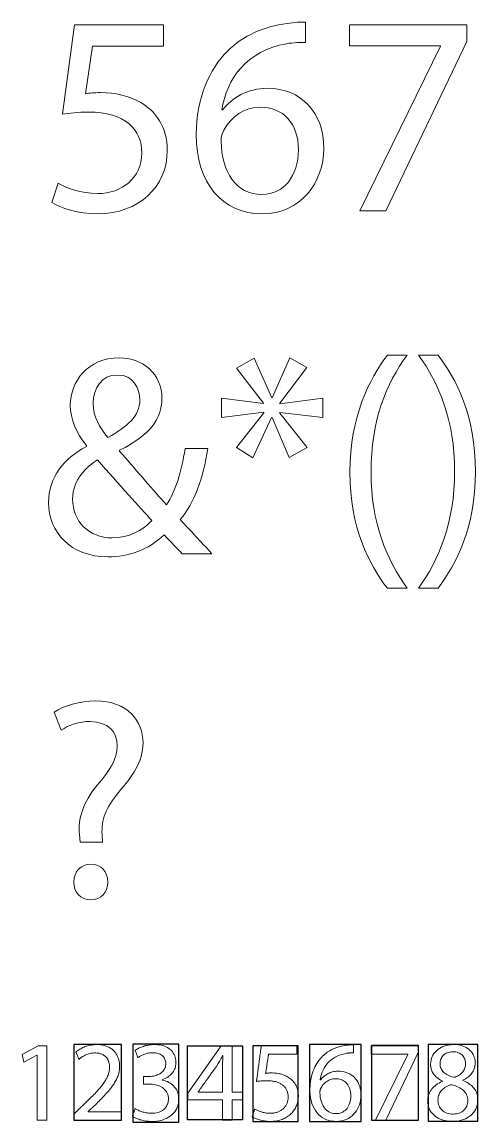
# Model space of a CAD drawing. Header units: millimetres. Extents: x 0 to 114, y 1 to 130.
# Drawn here: x 0.2 to 23.9, y 0.5 to 57.6 of the extents above; entities that cross this region are included whole.
import ezdxf

# ---------------------------------------------------------------- set-up
doc = ezdxf.new("R2010")
doc.units = ezdxf.units.MM
doc.header["$MEASUREMENT"] = 0
doc.layers.add('Layer 1', color=7, linetype='Continuous')

msp = doc.modelspace()

# ---------------------------------------------------------------- linework, layer by layer
for points in [[(5.98, 0.539), (8.373, 0.539), (8.373, 4.572), (5.98, 4.572)], [(2.928, 0.633), (5.396, 0.633), (5.396, 4.553), (2.928, 4.553)], [(11.675, 0.652), (8.811, 0.652), (8.811, 4.497), (11.675, 4.497)], [(12.204, 0.558), (14.56, 0.558), (14.56, 4.497), (12.204, 4.497)], [(15.152, 0.558), (17.828, 0.558), (17.828, 4.554), (15.152, 4.554)], [(20.793, 4.506), (18.358, 4.506), (18.358, 0.638), (20.793, 0.638)], [(21.298, 0.575), (23.88, 0.575), (23.88, 4.558), (21.298, 4.558)]]:
    msp.add_lwpolyline(points, close=True)
at = {"layer": 'Layer 1', "lineweight": 0}
for points in [[(23.306, 57.482), (23.306, 56.621), (19.107, 47.838), (17.757, 47.838), (21.941, 56.369), (21.941, 56.399), (17.222, 56.399), (17.222, 57.482), (23.306, 57.482)], [(15.013, 39.694), (13.603, 37.839), (13.603, 37.81), (15.843, 38.106), (15.843, 37.097), (13.603, 37.365), (13.603, 37.335), (15.028, 35.554), (14.093, 35.02), (13.203, 37.097), (13.173, 37.097), (12.209, 35.005), (11.363, 35.539), (12.772, 37.35), (12.772, 37.379), (10.576, 37.097), (10.576, 38.106), (12.757, 37.825), (12.757, 37.854), (11.363, 39.664), (12.268, 40.183), (13.188, 38.121), (13.217, 38.121), (14.122, 40.198), (15.013, 39.694)], [(1.023, 4.006), (1.011, 4.006), (0.34, 3.644), (0.239, 4.041), (1.082, 4.492), (1.527, 4.492), (1.527, 0.635), (1.023, 0.635), (1.023, 4.006)], [(10.636, 0.635), (10.636, 1.685), (8.844, 1.685), (8.844, 2.029), (10.565, 4.492), (11.128, 4.492), (11.128, 2.095), (11.669, 2.095), (11.669, 1.685), (11.128, 1.685), (11.128, 0.635), (10.636, 0.635)], [(20.781, 4.493), (20.781, 4.149), (19.101, 0.635), (18.561, 0.635), (20.235, 4.048), (20.235, 4.059), (18.348, 4.059), (18.348, 4.493), (20.781, 4.493)]]:
    msp.add_lwpolyline(points, dxfattribs=at)
for points in [[(2.933, 0.635), (2.933, 0.635), (2.933, 0.638), (2.933, 0.641), (2.933, 0.645), (2.933, 0.658), (2.933, 0.674), (2.933, 0.694), (2.933, 0.716), (2.933, 0.74), (2.933, 0.765), (2.933, 0.817), (2.933, 0.843), (2.933, 0.868), (2.933, 0.89), (2.933, 0.911), (2.933, 0.928), (2.933, 0.941), (2.933, 0.947), (2.933, 0.951), (2.933, 0.954), (2.933, 0.955), (2.933, 0.955), (2.935, 0.957), (2.938, 0.96), (2.943, 0.965), (2.95, 0.971), (2.958, 0.979), (2.967, 0.988), (2.977, 0.998), (2.988, 1.009), (3.001, 1.021), (3.028, 1.047), (3.058, 1.077), (3.09, 1.108), (3.157, 1.173), (3.19, 1.205), (3.222, 1.236), (3.252, 1.265), (3.266, 1.278), (3.279, 1.291), (3.291, 1.303), (3.302, 1.313), (3.312, 1.323), (3.321, 1.332), (3.328, 1.339), (3.334, 1.345), (3.339, 1.349), (3.342, 1.352), (3.343, 1.353), (3.343, 1.353), (3.343, 1.353), (3.344, 1.354), (3.346, 1.356), (3.351, 1.361), (3.371, 1.38), (3.411, 1.418), (3.489, 1.492), (3.564, 1.565), (3.637, 1.636), (3.707, 1.704), (3.775, 1.772), (3.841, 1.837), (3.904, 1.902), (3.965, 1.964), (4.024, 2.026), (4.08, 2.086), (4.134, 2.144), (4.186, 2.202), (4.236, 2.258), (4.283, 2.313), (4.328, 2.367), (4.371, 2.421), (4.411, 2.473), (4.45, 2.525), (4.486, 2.575), (4.52, 2.626), (4.552, 2.675), (4.582, 2.724), (4.609, 2.772), (4.635, 2.82), (4.658, 2.868), (4.679, 2.915), (4.699, 2.962), (4.716, 3.009), (4.731, 3.056), (4.744, 3.102), (4.755, 3.149), (4.763, 3.195), (4.77, 3.242), (4.775, 3.289), (4.778, 3.337), (4.779, 3.36), (4.779, 3.372), (4.779, 3.38), (4.777, 3.444), (4.771, 3.507), (4.761, 3.568), (4.747, 3.628), (4.739, 3.658), (4.73, 3.687), (4.719, 3.715), (4.707, 3.743), (4.694, 3.77), (4.68, 3.796), (4.665, 3.822), (4.649, 3.847), (4.631, 3.871), (4.612, 3.894), (4.592, 3.917), (4.57, 3.938), (4.547, 3.959), (4.523, 3.978), (4.497, 3.997), (4.47, 4.014), (4.442, 4.031), (4.412, 4.046), (4.38, 4.06), (4.348, 4.073), (4.313, 4.084), (4.277, 4.094), (4.239, 4.103), (4.2, 4.11), (4.159, 4.116), (4.117, 4.12), (4.073, 4.123), (4.027, 4.124), (4.015, 4.124), (4.007, 4.124), (3.993, 4.124), (3.965, 4.123), (3.909, 4.119), (3.854, 4.112), (3.8, 4.103), (3.748, 4.091), (3.697, 4.076), (3.647, 4.06), (3.599, 4.042), (3.552, 4.023), (3.507, 4.002), (3.464, 3.98), (3.422, 3.956), (3.381, 3.933), (3.343, 3.908), (3.306, 3.883), (3.271, 3.858), (3.238, 3.833), (3.207, 3.808), (3.2, 3.802), (3.196, 3.799), (3.194, 3.798), (3.194, 3.798), (3.194, 3.799), (3.193, 3.802), (3.191, 3.806), (3.188, 3.811), (3.185, 3.818), (3.182, 3.826), (3.178, 3.835), (3.168, 3.855), (3.157, 3.88), (3.145, 3.906), (3.133, 3.935), (3.119, 3.965), (3.092, 4.025), (3.079, 4.054), (3.067, 4.081), (3.056, 4.105), (3.046, 4.127), (3.042, 4.136), (3.038, 4.144), (3.035, 4.151), (3.032, 4.157), (3.03, 4.161), (3.029, 4.164), (3.028, 4.166), (3.028, 4.166), (3.028, 4.166), (3.028, 4.166), (3.03, 4.167), (3.041, 4.176), (3.086, 4.213), (3.134, 4.248), (3.183, 4.281), (3.234, 4.313), (3.287, 4.344), (3.342, 4.373), (3.398, 4.4), (3.456, 4.426), (3.516, 4.45), (3.577, 4.471), (3.64, 4.491), (3.705, 4.508), (3.771, 4.523), (3.838, 4.535), (3.907, 4.545), (3.977, 4.552), (4.048, 4.556), (4.12, 4.558), (4.187, 4.556), (4.252, 4.553), (4.315, 4.546), (4.376, 4.538), (4.434, 4.527), (4.491, 4.514), (4.545, 4.499), (4.598, 4.482), (4.648, 4.463), (4.697, 4.442), (4.743, 4.419), (4.787, 4.394), (4.83, 4.368), (4.87, 4.34), (4.909, 4.311), (4.946, 4.28), (4.98, 4.247), (5.013, 4.214), (5.044, 4.179), (5.073, 4.143), (5.101, 4.105), (5.126, 4.067), (5.15, 4.028), (5.172, 3.988), (5.192, 3.947), (5.21, 3.905), (5.227, 3.862), (5.242, 3.819), (5.255, 3.776), (5.267, 3.732), (5.276, 3.687), (5.285, 3.643), (5.291, 3.598), (5.296, 3.552), (5.299, 3.507), (5.301, 3.462), (5.301, 3.439), (5.301, 3.433), (5.301, 3.426), (5.301, 3.411), (5.299, 3.353), (5.294, 3.296), (5.288, 3.239), (5.279, 3.183), (5.268, 3.127), (5.255, 3.071), (5.239, 3.016), (5.222, 2.961), (5.202, 2.906), (5.18, 2.852), (5.157, 2.798), (5.131, 2.744), (5.103, 2.69), (5.074, 2.636), (5.042, 2.582), (5.009, 2.528), (4.973, 2.474), (4.936, 2.419), (4.897, 2.365), (4.856, 2.31), (4.814, 2.255), (4.769, 2.2), (4.723, 2.145), (4.676, 2.089), (4.626, 2.033), (4.575, 1.976), (4.523, 1.919), (4.468, 1.861), (4.413, 1.803), (4.355, 1.744), (4.297, 1.684), (4.236, 1.623), (4.175, 1.562), (4.112, 1.5), (4.047, 1.438), (3.981, 1.374), (3.973, 1.366), (3.972, 1.365), (3.972, 1.365), (3.972, 1.365), (3.972, 1.365), (3.972, 1.365), (3.971, 1.364), (3.97, 1.363), (3.967, 1.36), (3.962, 1.356), (3.957, 1.351), (3.951, 1.345), (3.943, 1.338), (3.926, 1.323), (3.906, 1.304), (3.884, 1.284), (3.86, 1.262), (3.81, 1.216), (3.761, 1.17), (3.738, 1.149), (3.717, 1.129), (3.699, 1.113), (3.691, 1.105), (3.683, 1.099), (3.677, 1.093), (3.672, 1.088), (3.668, 1.084), (3.665, 1.082), (3.664, 1.08), (3.663, 1.08), (3.663, 1.08), (3.663, 1.078), (3.663, 1.074), (3.663, 1.07), (3.663, 1.068), (3.663, 1.068), (3.663, 1.068), (3.665, 1.068), (3.669, 1.068), (3.674, 1.068), (3.681, 1.068), (3.69, 1.068), (3.701, 1.068), (3.713, 1.068), (3.727, 1.068), (3.742, 1.068), (3.759, 1.068), (3.777, 1.068), (3.796, 1.068), (3.817, 1.068), (3.839, 1.068), (3.862, 1.068), (3.911, 1.068), (3.965, 1.068), (4.022, 1.068), (4.083, 1.068), (4.146, 1.068), (4.212, 1.068), (4.279, 1.068), (4.348, 1.068), (4.489, 1.068), (4.631, 1.068), (4.771, 1.068), (4.838, 1.068), (4.904, 1.068), (4.968, 1.068), (5.029, 1.068), (5.086, 1.068), (5.14, 1.068), (5.191, 1.068), (5.214, 1.068), (5.236, 1.068), (5.257, 1.068), (5.277, 1.068), (5.296, 1.068), (5.313, 1.068), (5.328, 1.068), (5.342, 1.068), (5.355, 1.068), (5.366, 1.068), (5.376, 1.068), (5.383, 1.068), (5.389, 1.068), (5.393, 1.068), (5.396, 1.068), (5.396, 1.068), (5.396, 1.067), (5.396, 1.064), (5.396, 1.059), (5.396, 1.053), (5.396, 1.045), (5.396, 1.035), (5.396, 1.025), (5.396, 1), (5.396, 0.972), (5.396, 0.94), (5.396, 0.907), (5.396, 0.872), (5.396, 0.801), (5.396, 0.767), (5.396, 0.735), (5.396, 0.706), (5.396, 0.681), (5.396, 0.67), (5.396, 0.661), (5.396, 0.652), (5.396, 0.645), (5.396, 0.64), (5.396, 0.637), (5.396, 0.635), (5.396, 0.635), (5.394, 0.635), (5.39, 0.635), (5.383, 0.635), (5.373, 0.635), (5.361, 0.635), (5.347, 0.635), (5.33, 0.635), (5.311, 0.635), (5.29, 0.635), (5.267, 0.635), (5.242, 0.635), (5.215, 0.635), (5.186, 0.635), (5.156, 0.635), (5.123, 0.635), (5.089, 0.635), (5.054, 0.635), (5.017, 0.635), (4.978, 0.635), (4.939, 0.635), (4.898, 0.635), (4.813, 0.635), (4.723, 0.635), (4.63, 0.635), (4.535, 0.635), (4.437, 0.635), (4.337, 0.635), (3.935, 0.635), (3.836, 0.635), (3.74, 0.635), (3.646, 0.635), (3.555, 0.635), (3.468, 0.635), (3.426, 0.635), (3.385, 0.635), (3.345, 0.635), (3.307, 0.635), (3.271, 0.635), (3.235, 0.635), (3.202, 0.635), (3.169, 0.635), (3.139, 0.635), (3.11, 0.635), (3.084, 0.635), (3.059, 0.635), (3.036, 0.635), (3.015, 0.635), (2.997, 0.635), (2.98, 0.635), (2.966, 0.635), (2.955, 0.635), (2.945, 0.635), (2.939, 0.635), (2.935, 0.635), (2.933, 0.635)], [(6.102, 1.234), (6.129, 1.218), (6.16, 1.2), (6.194, 1.182), (6.231, 1.164), (6.272, 1.145), (6.315, 1.127), (6.361, 1.108), (6.409, 1.091), (6.459, 1.074), (6.512, 1.058), (6.566, 1.043), (6.622, 1.03), (6.679, 1.018), (6.738, 1.008), (6.797, 1), (6.858, 0.994), (6.919, 0.991), (7, 0.991), (7.107, 0.999), (7.205, 1.013), (7.294, 1.035), (7.376, 1.062), (7.449, 1.096), (7.516, 1.134), (7.575, 1.177), (7.627, 1.224), (7.672, 1.274), (7.711, 1.327), (7.744, 1.383), (7.772, 1.439), (7.793, 1.497), (7.809, 1.555), (7.821, 1.613), (7.827, 1.671), (7.829, 1.726), (7.826, 1.808), (7.813, 1.893), (7.792, 1.971), (7.763, 2.044), (7.727, 2.112), (7.684, 2.173), (7.635, 2.229), (7.58, 2.28), (7.519, 2.326), (7.454, 2.366), (7.384, 2.401), (7.311, 2.431), (7.234, 2.456), (7.154, 2.476), (7.072, 2.492), (6.989, 2.503), (6.904, 2.509), (6.832, 2.51), (6.828, 2.51), (6.82, 2.51), (6.807, 2.51), (6.791, 2.51), (6.772, 2.51), (6.75, 2.51), (6.727, 2.51), (6.702, 2.51), (6.678, 2.51), (6.653, 2.51), (6.63, 2.51), (6.607, 2.51), (6.588, 2.51), (6.57, 2.51), (6.557, 2.51), (6.547, 2.51), (6.542, 2.51), (6.541, 2.511), (6.541, 2.519), (6.541, 2.532), (6.541, 2.552), (6.541, 2.575), (6.541, 2.602), (6.541, 2.633), (6.541, 2.665), (6.541, 2.698), (6.541, 2.731), (6.541, 2.764), (6.541, 2.795), (6.541, 2.824), (6.541, 2.849), (6.541, 2.871), (6.541, 2.887), (6.541, 2.898), (6.541, 2.902), (6.544, 2.902), (6.551, 2.902), (6.563, 2.902), (6.579, 2.902), (6.597, 2.902), (6.618, 2.902), (6.641, 2.902), (6.665, 2.902), (6.69, 2.902), (6.715, 2.902), (6.739, 2.902), (6.761, 2.902), (6.782, 2.902), (6.8, 2.902), (6.814, 2.902), (6.825, 2.902), (6.831, 2.902), (6.854, 2.902), (6.92, 2.905), (6.987, 2.912), (7.055, 2.923), (7.122, 2.938), (7.189, 2.958), (7.254, 2.981), (7.317, 3.008), (7.377, 3.04), (7.434, 3.077), (7.487, 3.117), (7.536, 3.163), (7.579, 3.212), (7.616, 3.267), (7.646, 3.326), (7.67, 3.39), (7.685, 3.459), (7.692, 3.533), (7.692, 3.592), (7.687, 3.644), (7.678, 3.694), (7.665, 3.743), (7.649, 3.791), (7.628, 3.836), (7.602, 3.879), (7.572, 3.92), (7.538, 3.958), (7.499, 3.993), (7.455, 4.025), (7.406, 4.054), (7.352, 4.078), (7.294, 4.099), (7.23, 4.115), (7.161, 4.127), (7.087, 4.134), (7.01, 4.136), (6.958, 4.135), (6.906, 4.131), (6.854, 4.124), (6.803, 4.116), (6.753, 4.106), (6.704, 4.093), (6.656, 4.08), (6.609, 4.064), (6.563, 4.048), (6.519, 4.03), (6.476, 4.012), (6.435, 3.993), (6.396, 3.973), (6.358, 3.953), (6.323, 3.932), (6.29, 3.912), (6.259, 3.891), (6.244, 3.882), (6.242, 3.889), (6.237, 3.902), (6.23, 3.92), (6.222, 3.943), (6.213, 3.969), (6.202, 3.998), (6.191, 4.029), (6.18, 4.061), (6.168, 4.093), (6.157, 4.125), (6.146, 4.155), (6.136, 4.183), (6.127, 4.208), (6.119, 4.229), (6.113, 4.246), (6.11, 4.257), (6.108, 4.261), (6.14, 4.283), (6.179, 4.308), (6.222, 4.333), (6.268, 4.358), (6.316, 4.381), (6.368, 4.404), (6.422, 4.426), (6.479, 4.447), (6.537, 4.466), (6.598, 4.485), (6.661, 4.501), (6.725, 4.516), (6.791, 4.528), (6.858, 4.539), (6.927, 4.548), (6.996, 4.554), (7.066, 4.557), (7.153, 4.557), (7.276, 4.551), (7.391, 4.536), (7.498, 4.514), (7.598, 4.484), (7.69, 4.448), (7.774, 4.405), (7.851, 4.357), (7.92, 4.304), (7.982, 4.245), (8.037, 4.183), (8.084, 4.116), (8.124, 4.047), (8.157, 3.974), (8.183, 3.899), (8.203, 3.822), (8.215, 3.744), (8.22, 3.664), (8.22, 3.593), (8.214, 3.527), (8.204, 3.462), (8.19, 3.398), (8.171, 3.336), (8.147, 3.276), (8.119, 3.217), (8.086, 3.161), (8.048, 3.107), (8.006, 3.054), (7.96, 3.004), (7.908, 2.957), (7.852, 2.912), (7.792, 2.869), (7.727, 2.829), (7.657, 2.793), (7.583, 2.759), (7.509, 2.73), (7.509, 2.73), (7.509, 2.729), (7.509, 2.729), (7.509, 2.728), (7.509, 2.727), (7.509, 2.726), (7.509, 2.726), (7.509, 2.725), (7.509, 2.724), (7.509, 2.723), (7.509, 2.722), (7.509, 2.721), (7.509, 2.72), (7.509, 2.719), (7.509, 2.719), (7.509, 2.718), (7.509, 2.718), (7.544, 2.71), (7.624, 2.689), (7.7, 2.663), (7.775, 2.633), (7.846, 2.597), (7.915, 2.557), (7.98, 2.513), (8.041, 2.463), (8.097, 2.41), (8.15, 2.352), (8.198, 2.289), (8.24, 2.223), (8.277, 2.153), (8.308, 2.078), (8.333, 2), (8.352, 1.918), (8.364, 1.832), (8.369, 1.742), (8.366, 1.64), (8.354, 1.537), (8.332, 1.437), (8.301, 1.339), (8.261, 1.246), (8.212, 1.156), (8.154, 1.07), (8.087, 0.99), (8.011, 0.915), (7.926, 0.846), (7.832, 0.783), (7.729, 0.728), (7.617, 0.68), (7.497, 0.639), (7.367, 0.608), (7.229, 0.586), (7.083, 0.573), (6.946, 0.57), (6.873, 0.571), (6.801, 0.576), (6.731, 0.582), (6.662, 0.591), (6.595, 0.602), (6.529, 0.614), (6.466, 0.628), (6.405, 0.644), (6.346, 0.66), (6.289, 0.678), (6.235, 0.697), (6.183, 0.717), (6.135, 0.738), (6.089, 0.758), (6.047, 0.78), (6.008, 0.801), (5.973, 0.822), (5.96, 0.832), (5.963, 0.84), (5.968, 0.855), (5.975, 0.875), (5.984, 0.899), (5.994, 0.927), (6.005, 0.959), (6.016, 0.992), (6.029, 1.026), (6.041, 1.06), (6.052, 1.094), (6.064, 1.126), (6.074, 1.155), (6.083, 1.181), (6.091, 1.203), (6.097, 1.22), (6.101, 1.23)], [(14.491, 4.054), (14.49, 4.054), (14.487, 4.054), (14.482, 4.054), (14.476, 4.054), (14.468, 4.054), (14.459, 4.054), (14.448, 4.054), (14.435, 4.054), (14.405, 4.054), (14.37, 4.054), (14.33, 4.054), (14.286, 4.054), (14.238, 4.054), (14.186, 4.054), (14.131, 4.054), (14.073, 4.054), (14.013, 4.054), (13.951, 4.054), (13.824, 4.054), (13.695, 4.054), (13.567, 4.054), (13.505, 4.054), (13.445, 4.054), (13.387, 4.054), (13.331, 4.054), (13.279, 4.054), (13.23, 4.054), (13.185, 4.054), (13.144, 4.054), (13.109, 4.054), (13.078, 4.054), (13.054, 4.054), (13.044, 4.054), (13.035, 4.054), (13.029, 4.054), (13.024, 4.054), (13.02, 4.054), (13.019, 4.054), (13.019, 4.052), (13.018, 4.045), (13.016, 4.034), (13.014, 4.018), (13.011, 3.999), (13.007, 3.976), (13.003, 3.949), (12.999, 3.92), (12.994, 3.888), (12.989, 3.853), (12.983, 3.816), (12.978, 3.777), (12.965, 3.696), (12.953, 3.61), (12.94, 3.523), (12.927, 3.437), (12.914, 3.354), (12.908, 3.315), (12.903, 3.278), (12.897, 3.242), (12.892, 3.209), (12.888, 3.178), (12.884, 3.15), (12.88, 3.126), (12.877, 3.105), (12.874, 3.088), (12.872, 3.075), (12.871, 3.066), (12.871, 3.063), (12.871, 3.062), (12.872, 3.063), (12.876, 3.063), (12.884, 3.064), (12.9, 3.066), (12.963, 3.074), (12.996, 3.078), (13.032, 3.081), (13.07, 3.083), (13.111, 3.085), (13.156, 3.086), (13.18, 3.086), (13.183, 3.086), (13.188, 3.086), (13.201, 3.086), (13.227, 3.086), (13.331, 3.081), (13.434, 3.07), (13.536, 3.054), (13.586, 3.044), (13.636, 3.033), (13.685, 3.019), (13.733, 3.005), (13.781, 2.989), (13.828, 2.971), (13.874, 2.952), (13.918, 2.931), (13.962, 2.909), (14.005, 2.885), (14.015, 2.879), (14.028, 2.871), (14.055, 2.855), (14.106, 2.821), (14.156, 2.783), (14.205, 2.743), (14.251, 2.698), (14.296, 2.651), (14.337, 2.6), (14.376, 2.546), (14.412, 2.489), (14.445, 2.429), (14.475, 2.365), (14.501, 2.298), (14.523, 2.228), (14.541, 2.155), (14.554, 2.078), (14.563, 1.999), (14.568, 1.916), (14.568, 1.895), (14.568, 1.889), (14.568, 1.882), (14.568, 1.865), (14.565, 1.8), (14.56, 1.736), (14.551, 1.672), (14.54, 1.61), (14.525, 1.549), (14.508, 1.49), (14.489, 1.432), (14.466, 1.375), (14.441, 1.319), (14.413, 1.265), (14.383, 1.213), (14.35, 1.162), (14.315, 1.113), (14.278, 1.066), (14.238, 1.021), (14.196, 0.977), (14.152, 0.935), (14.105, 0.895), (14.057, 0.857), (14.006, 0.822), (13.954, 0.788), (13.9, 0.757), (13.843, 0.727), (13.785, 0.7), (13.725, 0.676), (13.664, 0.654), (13.601, 0.634), (13.536, 0.617), (13.47, 0.602), (13.402, 0.59), (13.333, 0.581), (13.262, 0.575), (13.19, 0.571), (13.154, 0.57), (13.135, 0.57), (13.131, 0.57), (13.129, 0.57), (13.124, 0.57), (13.088, 0.57), (13.015, 0.573), (12.944, 0.578), (12.875, 0.585), (12.807, 0.593), (12.742, 0.604), (12.678, 0.616), (12.617, 0.63), (12.558, 0.645), (12.502, 0.661), (12.448, 0.679), (12.397, 0.697), (12.348, 0.716), (12.303, 0.736), (12.261, 0.756), (12.221, 0.777), (12.186, 0.798), (12.177, 0.803), (12.173, 0.805), (12.171, 0.807), (12.17, 0.807), (12.171, 0.808), (12.172, 0.811), (12.173, 0.816), (12.175, 0.823), (12.178, 0.831), (12.185, 0.851), (12.193, 0.877), (12.203, 0.906), (12.213, 0.937), (12.236, 1.006), (12.258, 1.075), (12.269, 1.107), (12.278, 1.136), (12.286, 1.161), (12.293, 1.181), (12.296, 1.189), (12.298, 1.196), (12.299, 1.201), (12.3, 1.204), (12.301, 1.205), (12.302, 1.204), (12.303, 1.203), (12.307, 1.201), (12.314, 1.197), (12.346, 1.18), (12.38, 1.163), (12.417, 1.145), (12.456, 1.128), (12.498, 1.111), (12.543, 1.094), (12.59, 1.079), (12.639, 1.063), (12.69, 1.049), (12.742, 1.036), (12.797, 1.025), (12.853, 1.014), (12.91, 1.006), (12.969, 0.999), (13.028, 0.994), (13.089, 0.992), (13.12, 0.991), (13.128, 0.991), (13.139, 0.991), (13.16, 0.992), (13.203, 0.994), (13.245, 0.998), (13.287, 1.003), (13.328, 1.01), (13.369, 1.018), (13.409, 1.028), (13.448, 1.04), (13.487, 1.053), (13.524, 1.068), (13.561, 1.084), (13.597, 1.101), (13.631, 1.12), (13.665, 1.14), (13.698, 1.162), (13.729, 1.185), (13.76, 1.209), (13.789, 1.235), (13.816, 1.262), (13.843, 1.29), (13.868, 1.32), (13.891, 1.351), (13.913, 1.383), (13.934, 1.416), (13.952, 1.451), (13.969, 1.487), (13.985, 1.524), (13.998, 1.562), (14.01, 1.601), (14.02, 1.641), (14.028, 1.683), (14.034, 1.725), (14.038, 1.768), (14.04, 1.813), (14.039, 1.857), (14.037, 1.9), (14.032, 1.942), (14.026, 1.984), (14.019, 2.024), (14.009, 2.064), (13.998, 2.102), (13.985, 2.14), (13.97, 2.177), (13.954, 2.212), (13.935, 2.247), (13.915, 2.281), (13.893, 2.313), (13.868, 2.345), (13.842, 2.375), (13.814, 2.404), (13.784, 2.432), (13.753, 2.458), (13.719, 2.483), (13.683, 2.507), (13.645, 2.53), (13.605, 2.551), (13.563, 2.57), (13.519, 2.588), (13.473, 2.605), (13.425, 2.62), (13.374, 2.634), (13.322, 2.646), (13.267, 2.656), (13.211, 2.665), (13.152, 2.672), (13.09, 2.677), (13.027, 2.681), (12.961, 2.682), (12.945, 2.683), (12.936, 2.683), (12.932, 2.683), (12.929, 2.683), (12.92, 2.683), (12.845, 2.681), (12.774, 2.679), (12.706, 2.675), (12.642, 2.669), (12.581, 2.663), (12.523, 2.657), (12.468, 2.65), (12.416, 2.644), (12.403, 2.642), (12.397, 2.641), (12.396, 2.641), (12.396, 2.642), (12.396, 2.645), (12.397, 2.65), (12.398, 2.658), (12.399, 2.667), (12.401, 2.679), (12.403, 2.693), (12.405, 2.708), (12.407, 2.725), (12.41, 2.745), (12.413, 2.765), (12.416, 2.788), (12.419, 2.812), (12.426, 2.864), (12.434, 2.922), (12.442, 2.985), (12.451, 3.052), (12.461, 3.123), (12.471, 3.197), (12.481, 3.273), (12.491, 3.352), (12.513, 3.513), (12.535, 3.675), (12.556, 3.835), (12.567, 3.912), (12.577, 3.987), (12.587, 4.059), (12.596, 4.127), (12.604, 4.191), (12.612, 4.251), (12.62, 4.305), (12.623, 4.33), (12.626, 4.354), (12.629, 4.376), (12.632, 4.396), (12.635, 4.414), (12.637, 4.431), (12.639, 4.446), (12.641, 4.459), (12.642, 4.47), (12.643, 4.479), (12.644, 4.486), (12.645, 4.49), (12.645, 4.492), (12.645, 4.493), (12.648, 4.493), (12.652, 4.493), (12.659, 4.493), (12.668, 4.493), (12.679, 4.493), (12.693, 4.493), (12.708, 4.493), (12.724, 4.493), (12.743, 4.493), (12.763, 4.493), (12.785, 4.493), (12.809, 4.493), (12.86, 4.493), (12.917, 4.493), (12.979, 4.493), (13.046, 4.493), (13.116, 4.493), (13.189, 4.493), (13.265, 4.493), (13.343, 4.493), (13.503, 4.493), (13.665, 4.493), (13.824, 4.493), (13.902, 4.493), (13.977, 4.493), (14.049, 4.493), (14.117, 4.493), (14.182, 4.493), (14.242, 4.493), (14.297, 4.493), (14.346, 4.493), (14.368, 4.493), (14.389, 4.493), (14.408, 4.493), (14.425, 4.493), (14.44, 4.493), (14.454, 4.493), (14.465, 4.493), (14.475, 4.493), (14.482, 4.493), (14.487, 4.493), (14.49, 4.493), (14.491, 4.493), (14.491, 4.491), (14.491, 4.488), (14.491, 4.482), (14.491, 4.475), (14.491, 4.466), (14.491, 4.455), (14.491, 4.43), (14.491, 4.4), (14.491, 4.366), (14.491, 4.329), (14.491, 4.253), (14.491, 4.215), (14.491, 4.178), (14.491, 4.145), (14.491, 4.115), (14.491, 4.09), (14.491, 4.079), (14.491, 4.07), (14.491, 4.063), (14.491, 4.058), (14.491, 4.055), (14.491, 4.054)], [(17.434, 4.125), (17.415, 4.126), (17.396, 4.126), (17.376, 4.127), (17.356, 4.127), (17.335, 4.127), (17.313, 4.126), (17.292, 4.126), (17.269, 4.125), (17.247, 4.124), (17.223, 4.122), (17.2, 4.12), (17.176, 4.118), (17.152, 4.116), (17.127, 4.113), (17.102, 4.11), (17.077, 4.106), (17.052, 4.103), (16.954, 4.084), (16.821, 4.05), (16.696, 4.008), (16.578, 3.958), (16.468, 3.901), (16.365, 3.836), (16.27, 3.766), (16.182, 3.689), (16.101, 3.606), (16.028, 3.519), (15.962, 3.427), (15.903, 3.332), (15.851, 3.232), (15.806, 3.13), (15.769, 3.025), (15.738, 2.918), (15.714, 2.81), (15.701, 2.73), (15.701, 2.73), (15.702, 2.73), (15.703, 2.73), (15.704, 2.73), (15.705, 2.73), (15.706, 2.73), (15.708, 2.73), (15.709, 2.73), (15.711, 2.73), (15.712, 2.73), (15.714, 2.73), (15.715, 2.73), (15.716, 2.73), (15.717, 2.73), (15.718, 2.73), (15.719, 2.73), (15.719, 2.73), (15.749, 2.768), (15.785, 2.809), (15.823, 2.848), (15.864, 2.886), (15.907, 2.923), (15.953, 2.958), (16.001, 2.991), (16.052, 3.022), (16.106, 3.05), (16.162, 3.076), (16.22, 3.1), (16.281, 3.12), (16.343, 3.138), (16.409, 3.153), (16.476, 3.164), (16.546, 3.171), (16.617, 3.175), (16.714, 3.174), (16.828, 3.164), (16.937, 3.144), (17.041, 3.116), (17.14, 3.078), (17.234, 3.032), (17.322, 2.978), (17.403, 2.915), (17.478, 2.845), (17.547, 2.767), (17.608, 2.682), (17.662, 2.59), (17.709, 2.491), (17.747, 2.386), (17.777, 2.274), (17.798, 2.157), (17.811, 2.034), (17.814, 1.907), (17.807, 1.786), (17.791, 1.666), (17.766, 1.55), (17.732, 1.436), (17.69, 1.327), (17.638, 1.222), (17.578, 1.122), (17.51, 1.029), (17.434, 0.942), (17.35, 0.863), (17.259, 0.791), (17.159, 0.728), (17.053, 0.675), (16.939, 0.632), (16.818, 0.6), (16.691, 0.579), (16.557, 0.57), (16.417, 0.574), (16.283, 0.591), (16.154, 0.619), (16.032, 0.66), (15.917, 0.712), (15.808, 0.775), (15.707, 0.849), (15.614, 0.934), (15.529, 1.029), (15.452, 1.134), (15.384, 1.249), (15.324, 1.373), (15.273, 1.506), (15.232, 1.647), (15.201, 1.797), (15.18, 1.955), (15.169, 2.12), (15.168, 2.273), (15.173, 2.401), (15.183, 2.526), (15.198, 2.648), (15.218, 2.766), (15.243, 2.88), (15.272, 2.991), (15.305, 3.099), (15.342, 3.203), (15.383, 3.303), (15.428, 3.399), (15.476, 3.491), (15.527, 3.579), (15.581, 3.663), (15.639, 3.744), (15.699, 3.82), (15.761, 3.891), (15.825, 3.958), (15.881, 4.011), (15.94, 4.061), (16.001, 4.109), (16.064, 4.155), (16.128, 4.198), (16.194, 4.239), (16.263, 4.277), (16.333, 4.313), (16.404, 4.347), (16.477, 4.377), (16.552, 4.405), (16.629, 4.431), (16.706, 4.454), (16.786, 4.474), (16.866, 4.492), (16.948, 4.507), (17.031, 4.52), (17.073, 4.525), (17.1, 4.529), (17.125, 4.532), (17.15, 4.535), (17.175, 4.538), (17.199, 4.541), (17.222, 4.543), (17.245, 4.545), (17.267, 4.546), (17.289, 4.548), (17.31, 4.549), (17.331, 4.55), (17.351, 4.551), (17.37, 4.551), (17.388, 4.552), (17.406, 4.552), (17.423, 4.552), (17.434, 4.552), (17.434, 4.545), (17.434, 4.53), (17.434, 4.51), (17.434, 4.485), (17.434, 4.455), (17.434, 4.422), (17.434, 4.387), (17.434, 4.35), (17.434, 4.313), (17.434, 4.277), (17.434, 4.243), (17.434, 4.211), (17.434, 4.182), (17.434, 4.159), (17.434, 4.14), (17.434, 4.129)], [(21.273, 1.614), (21.276, 1.697), (21.285, 1.777), (21.299, 1.855), (21.318, 1.929), (21.343, 2.001), (21.374, 2.069), (21.409, 2.135), (21.449, 2.198), (21.494, 2.258), (21.544, 2.316), (21.598, 2.37), (21.657, 2.421), (21.72, 2.47), (21.788, 2.516), (21.859, 2.559), (21.935, 2.599), (22.014, 2.636), (22.039, 2.647), (22.039, 2.648), (22.038, 2.648), (22.038, 2.649), (22.038, 2.65), (22.037, 2.652), (22.037, 2.653), (22.036, 2.654), (22.036, 2.656), (22.035, 2.658), (22.035, 2.659), (22.034, 2.66), (22.034, 2.662), (22.033, 2.663), (22.033, 2.664), (22.033, 2.664), (22.033, 2.665), (22.003, 2.679), (21.934, 2.716), (21.869, 2.756), (21.809, 2.798), (21.753, 2.842), (21.702, 2.888), (21.655, 2.936), (21.613, 2.985), (21.576, 3.036), (21.542, 3.088), (21.513, 3.142), (21.488, 3.196), (21.467, 3.252), (21.45, 3.308), (21.437, 3.365), (21.428, 3.422), (21.423, 3.479), (21.422, 3.542), (21.428, 3.645), (21.444, 3.745), (21.469, 3.84), (21.504, 3.93), (21.547, 4.015), (21.598, 4.095), (21.658, 4.17), (21.724, 4.239), (21.798, 4.301), (21.879, 4.358), (21.965, 4.408), (22.057, 4.451), (22.155, 4.488), (22.258, 4.517), (22.365, 4.538), (22.476, 4.552), (22.591, 4.558), (22.716, 4.555), (22.836, 4.543), (22.948, 4.523), (23.053, 4.495), (23.15, 4.46), (23.24, 4.417), (23.323, 4.368), (23.398, 4.314), (23.465, 4.254), (23.525, 4.19), (23.578, 4.121), (23.623, 4.049), (23.66, 3.973), (23.69, 3.895), (23.713, 3.815), (23.728, 3.733), (23.735, 3.65), (23.736, 3.58), (23.732, 3.523), (23.725, 3.466), (23.715, 3.409), (23.701, 3.352), (23.682, 3.295), (23.66, 3.238), (23.633, 3.183), (23.602, 3.128), (23.565, 3.074), (23.524, 3.021), (23.478, 2.97), (23.427, 2.92), (23.37, 2.871), (23.307, 2.825), (23.239, 2.781), (23.165, 2.738), (23.101, 2.706), (23.101, 2.706), (23.101, 2.706), (23.101, 2.705), (23.101, 2.704), (23.101, 2.703), (23.101, 2.701), (23.101, 2.7), (23.101, 2.698), (23.101, 2.697), (23.101, 2.695), (23.101, 2.694), (23.101, 2.692), (23.101, 2.691), (23.101, 2.69), (23.101, 2.689), (23.101, 2.689), (23.101, 2.689), (23.175, 2.658), (23.253, 2.621), (23.327, 2.581), (23.397, 2.538), (23.463, 2.492), (23.524, 2.443), (23.581, 2.392), (23.634, 2.337), (23.681, 2.28), (23.724, 2.22), (23.762, 2.157), (23.795, 2.092), (23.823, 2.024), (23.845, 1.953), (23.862, 1.879), (23.873, 1.803), (23.878, 1.724), (23.876, 1.623), (23.864, 1.511), (23.841, 1.405), (23.807, 1.304), (23.764, 1.208), (23.712, 1.117), (23.65, 1.033), (23.58, 0.954), (23.503, 0.883), (23.418, 0.818), (23.326, 0.759), (23.227, 0.709), (23.123, 0.665), (23.013, 0.63), (22.898, 0.602), (22.779, 0.583), (22.655, 0.572), (22.525, 0.57), (22.39, 0.578), (22.262, 0.594), (22.141, 0.62), (22.027, 0.653), (21.92, 0.694), (21.821, 0.742), (21.729, 0.797), (21.645, 0.858), (21.569, 0.925), (21.501, 0.997), (21.442, 1.074), (21.391, 1.156), (21.349, 1.242), (21.316, 1.331), (21.292, 1.423), (21.278, 1.518)], [(21.914, 3.567), (21.917, 3.498), (21.927, 3.432), (21.943, 3.371), (21.965, 3.313), (21.993, 3.259), (22.026, 3.208), (22.065, 3.16), (22.109, 3.116), (22.158, 3.075), (22.213, 3.036), (22.271, 3.001), (22.335, 2.968), (22.402, 2.937), (22.474, 2.909), (22.55, 2.884), (22.63, 2.86), (22.695, 2.871), (22.754, 2.895), (22.811, 2.923), (22.866, 2.953), (22.917, 2.985), (22.966, 3.021), (23.011, 3.059), (23.053, 3.1), (23.092, 3.143), (23.126, 3.19), (23.157, 3.239), (23.183, 3.29), (23.204, 3.345), (23.22, 3.402), (23.231, 3.461), (23.237, 3.523), (23.237, 3.584), (23.233, 3.641), (23.224, 3.697), (23.211, 3.753), (23.193, 3.807), (23.17, 3.86), (23.143, 3.91), (23.11, 3.957), (23.072, 4.001), (23.029, 4.042), (22.98, 4.078), (22.925, 4.11), (22.865, 4.137), (22.799, 4.158), (22.726, 4.173), (22.648, 4.182), (22.565, 4.184), (22.488, 4.179), (22.416, 4.168), (22.349, 4.152), (22.286, 4.13), (22.227, 4.103), (22.174, 4.071), (22.125, 4.035), (22.082, 3.995), (22.043, 3.951), (22.009, 3.904), (21.98, 3.853), (21.957, 3.8), (21.938, 3.745), (21.925, 3.687), (21.917, 3.628)], [(10.636, 2.095), (10.636, 2.098), (10.636, 2.106), (10.636, 2.119), (10.636, 2.138), (10.636, 2.16), (10.636, 2.187), (10.636, 2.218), (10.636, 2.253), (10.636, 2.29), (10.636, 2.331), (10.636, 2.374), (10.636, 2.42), (10.636, 2.516), (10.636, 2.619), (10.636, 2.829), (10.636, 2.932), (10.636, 3.031), (10.636, 3.077), (10.636, 3.122), (10.636, 3.164), (10.636, 3.203), (10.636, 3.24), (10.636, 3.273), (10.636, 3.302), (10.636, 3.327), (10.636, 3.348), (10.636, 3.364), (10.636, 3.376), (10.636, 3.382), (10.636, 3.383), (10.636, 3.39), (10.636, 3.406), (10.636, 3.439), (10.638, 3.572), (10.646, 3.837), (10.653, 3.969), (10.654, 3.986), (10.654, 3.988), (10.654, 3.988), (10.654, 3.988), (10.654, 3.988), (10.653, 3.988), (10.652, 3.988), (10.641, 3.988), (10.637, 3.988), (10.636, 3.988), (10.636, 3.988), (10.636, 3.988), (10.636, 3.987), (10.633, 3.983), (10.614, 3.946), (10.577, 3.877), (10.541, 3.81), (10.505, 3.747), (10.471, 3.685), (10.403, 3.567), (10.335, 3.451), (10.318, 3.422), (10.316, 3.419), (10.315, 3.418), (10.314, 3.417), (10.309, 3.41), (10.301, 3.398), (10.288, 3.38), (10.272, 3.358), (10.253, 3.332), (10.232, 3.302), (10.207, 3.268), (10.18, 3.23), (10.151, 3.19), (10.12, 3.146), (10.087, 3.101), (10.053, 3.053), (10.017, 3.003), (9.942, 2.9), (9.866, 2.793), (9.788, 2.686), (9.712, 2.58), (9.675, 2.529), (9.64, 2.479), (9.605, 2.431), (9.572, 2.385), (9.54, 2.341), (9.511, 2.3), (9.484, 2.262), (9.459, 2.228), (9.437, 2.197), (9.417, 2.17), (9.401, 2.147), (9.388, 2.129), (9.379, 2.116), (9.373, 2.109), (9.372, 2.107), (9.372, 2.107), (9.372, 2.105), (9.372, 2.097), (9.372, 2.095), (9.373, 2.095), (9.379, 2.095), (9.39, 2.095), (9.406, 2.095), (9.426, 2.095), (9.451, 2.095), (9.48, 2.095), (9.512, 2.095), (9.547, 2.095), (9.586, 2.095), (9.628, 2.095), (9.671, 2.095), (9.717, 2.095), (9.814, 2.095), (9.915, 2.095), (10.122, 2.095), (10.222, 2.095), (10.317, 2.095), (10.362, 2.095), (10.404, 2.095), (10.444, 2.095), (10.481, 2.095), (10.515, 2.095), (10.545, 2.095), (10.571, 2.095), (10.594, 2.095), (10.612, 2.095), (10.625, 2.095), (10.633, 2.095), (10.636, 2.095)], [(17.286, 1.899), (17.282, 1.997), (17.272, 2.089), (17.256, 2.176), (17.233, 2.258), (17.204, 2.335), (17.169, 2.406), (17.129, 2.472), (17.083, 2.532), (17.032, 2.585), (16.976, 2.633), (16.914, 2.674), (16.849, 2.709), (16.778, 2.738), (16.703, 2.76), (16.625, 2.774), (16.542, 2.782), (16.468, 2.783), (16.411, 2.779), (16.356, 2.772), (16.301, 2.76), (16.248, 2.744), (16.195, 2.725), (16.144, 2.703), (16.095, 2.677), (16.047, 2.648), (16.002, 2.616), (15.958, 2.581), (15.916, 2.543), (15.877, 2.503), (15.841, 2.46), (15.807, 2.415), (15.776, 2.368), (15.748, 2.319), (15.738, 2.3), (15.731, 2.289), (15.726, 2.277), (15.72, 2.265), (15.715, 2.253), (15.71, 2.24), (15.706, 2.227), (15.702, 2.213), (15.698, 2.199), (15.694, 2.185), (15.692, 2.17), (15.689, 2.155), (15.687, 2.14), (15.685, 2.124), (15.684, 2.108), (15.683, 2.091), (15.684, 2.054), (15.69, 1.942), (15.703, 1.834), (15.721, 1.731), (15.746, 1.632), (15.776, 1.539), (15.812, 1.451), (15.854, 1.37), (15.902, 1.294), (15.956, 1.226), (16.016, 1.165), (16.081, 1.112), (16.152, 1.067), (16.229, 1.03), (16.311, 1.002), (16.399, 0.983), (16.493, 0.974), (16.58, 0.975), (16.658, 0.984), (16.732, 1), (16.803, 1.024), (16.869, 1.055), (16.932, 1.094), (16.99, 1.138), (17.043, 1.19), (17.092, 1.247), (17.136, 1.311), (17.174, 1.38), (17.208, 1.454), (17.235, 1.534), (17.257, 1.619), (17.273, 1.708), (17.282, 1.801)], [(23.35, 1.638), (23.347, 1.722), (23.336, 1.8), (23.318, 1.874), (23.293, 1.943), (23.261, 2.007), (23.223, 2.066), (23.179, 2.122), (23.128, 2.173), (23.072, 2.221), (23.01, 2.266), (22.942, 2.307), (22.869, 2.346), (22.79, 2.381), (22.707, 2.414), (22.619, 2.445), (22.526, 2.474), (22.44, 2.462), (22.363, 2.433), (22.291, 2.401), (22.223, 2.365), (22.16, 2.326), (22.102, 2.284), (22.05, 2.239), (22.002, 2.191), (21.959, 2.14), (21.922, 2.087), (21.889, 2.031), (21.862, 1.973), (21.841, 1.913), (21.824, 1.85), (21.813, 1.786), (21.808, 1.719), (21.806, 1.65), (21.81, 1.579), (21.821, 1.509), (21.838, 1.442), (21.862, 1.377), (21.893, 1.316), (21.929, 1.257), (21.972, 1.203), (22.02, 1.152), (22.075, 1.107), (22.135, 1.066), (22.2, 1.031), (22.27, 1.001), (22.346, 0.978), (22.427, 0.961), (22.512, 0.952), (22.6, 0.95), (22.684, 0.955), (22.764, 0.966), (22.839, 0.983), (22.91, 1.006), (22.976, 1.035), (23.038, 1.068), (23.095, 1.107), (23.146, 1.151), (23.193, 1.198), (23.233, 1.251), (23.268, 1.307), (23.297, 1.367), (23.32, 1.43), (23.337, 1.497), (23.347, 1.566)]]:
    msp.add_lwpolyline(points, close=True, dxfattribs=at)
for points, knots in [([(7.58, 56.384), (7.58, 56.384), (3.901, 56.384), (3.901, 56.384), (3.901, 56.384), (3.53, 53.906), (3.53, 53.906), (3.752, 53.936), (3.96, 53.965), (4.316, 53.965), (5.058, 53.965), (5.8, 53.802), (6.393, 53.446), (7.15, 53.016), (7.773, 52.185), (7.773, 50.968), (7.773, 49.084), (6.275, 47.675), (4.183, 47.675), (3.129, 47.675), (2.239, 47.971), (1.779, 48.268), (1.779, 48.268), (2.106, 49.262), (2.106, 49.262), (2.506, 49.025), (3.292, 48.728), (4.168, 48.728), (5.399, 48.728), (6.453, 49.529), (6.453, 50.82), (6.438, 52.066), (5.607, 52.957), (3.678, 52.957), (3.129, 52.957), (2.699, 52.897), (2.343, 52.853), (2.343, 52.853), (2.966, 57.482), (2.966, 57.482), (2.966, 57.482), (7.58, 57.482), (7.58, 57.482), (7.58, 57.482), (7.58, 56.384), (7.58, 56.384)], [0, 0, 0, 0, 1, 1, 1, 2, 2, 2, 3, 3, 3, 4, 4, 4, 5, 5, 5, 6, 6, 6, 7, 7, 7, 8, 8, 8, 9, 9, 9, 10, 10, 10, 11, 11, 11, 12, 12, 12, 13, 13, 13, 14, 14, 14, 15, 15, 15, 15]), ([(14.939, 56.562), (14.671, 56.577), (14.33, 56.562), (13.959, 56.503), (11.912, 56.161), (10.829, 54.663), (10.606, 53.075), (10.606, 53.075), (10.651, 53.075), (10.651, 53.075), (11.111, 53.684), (11.912, 54.188), (12.98, 54.188), (14.686, 54.188), (15.888, 52.957), (15.888, 51.072), (15.888, 49.307), (14.686, 47.675), (12.683, 47.675), (10.621, 47.675), (9.271, 49.277), (9.271, 51.784), (9.271, 53.684), (9.953, 55.182), (10.903, 56.132), (11.704, 56.918), (12.772, 57.407), (13.989, 57.556), (14.375, 57.615), (14.701, 57.63), (14.939, 57.63), (14.939, 57.63), (14.939, 56.562), (14.939, 56.562)], [0, 0, 0, 0, 1, 1, 1, 2, 2, 2, 3, 3, 3, 4, 4, 4, 5, 5, 5, 6, 6, 6, 7, 7, 7, 8, 8, 8, 9, 9, 9, 10, 10, 10, 11, 11, 11, 11]), ([(14.568, 50.998), (14.568, 52.378), (13.781, 53.209), (12.579, 53.209), (11.793, 53.209), (11.066, 52.719), (10.71, 52.022), (10.621, 51.873), (10.562, 51.68), (10.562, 51.443), (10.591, 49.856), (11.318, 48.684), (12.683, 48.684), (13.811, 48.684), (14.568, 49.618), (14.568, 50.998)], [0, 0, 0, 0, 1, 1, 1, 2, 2, 2, 3, 3, 3, 4, 4, 4, 5, 5, 5, 5]), ([(8.545, 30.035), (8.263, 30.317), (7.996, 30.599), (7.61, 31.014), (6.749, 30.213), (5.785, 29.872), (4.687, 29.872), (2.743, 29.872), (1.616, 31.178), (1.616, 32.676), (1.616, 34.041), (2.432, 34.976), (3.574, 35.599), (3.574, 35.599), (3.574, 35.643), (3.574, 35.643), (3.055, 36.296), (2.743, 37.023), (2.743, 37.735), (2.743, 38.952), (3.619, 40.198), (5.281, 40.198), (6.527, 40.198), (7.491, 39.367), (7.491, 38.077), (7.491, 37.023), (6.883, 36.192), (5.295, 35.406), (5.295, 35.406), (5.295, 35.362), (5.295, 35.362), (6.141, 34.382), (7.091, 33.284), (7.729, 32.572), (8.189, 33.269), (8.5, 34.234), (8.693, 35.495), (8.693, 35.495), (9.88, 35.495), (9.88, 35.495), (9.613, 33.922), (9.183, 32.676), (8.441, 31.801), (8.975, 31.237), (9.494, 30.673), (10.088, 30.035), (10.088, 30.035), (8.545, 30.035), (8.545, 30.035)], [0, 0, 0, 0, 1, 1, 1, 2, 2, 2, 3, 3, 3, 4, 4, 4, 5, 5, 5, 6, 6, 6, 7, 7, 7, 8, 8, 8, 9, 9, 9, 10, 10, 10, 11, 11, 11, 12, 12, 12, 13, 13, 13, 14, 14, 14, 15, 15, 15, 16, 16, 16, 16]), ([(20.205, 40.332), (19.122, 38.878), (18.335, 36.949), (18.335, 34.264), (18.335, 31.623), (19.151, 29.724), (20.205, 28.24), (20.205, 28.24), (19.181, 28.24), (19.181, 28.24), (18.246, 29.471), (17.238, 31.37), (17.238, 34.264), (17.252, 37.186), (18.246, 39.086), (19.181, 40.332), (19.181, 40.332), (20.205, 40.332), (20.205, 40.332)], [0, 0, 0, 0, 1, 1, 1, 2, 2, 2, 3, 3, 3, 4, 4, 4, 5, 5, 5, 6, 6, 6, 6]), ([(20.798, 28.24), (21.851, 29.709), (22.667, 31.637), (22.667, 34.308), (22.667, 36.964), (21.866, 38.863), (20.798, 40.332), (20.798, 40.332), (21.807, 40.332), (21.807, 40.332), (22.756, 39.115), (23.751, 37.216), (23.751, 34.293), (23.751, 31.385), (22.756, 29.501), (21.807, 28.24), (21.807, 28.24), (20.798, 28.24), (20.798, 28.24)], [0, 0, 0, 0, 1, 1, 1, 2, 2, 2, 3, 3, 3, 4, 4, 4, 5, 5, 5, 6, 6, 6, 6]), ([(3.93, 37.854), (3.93, 37.142), (4.257, 36.593), (4.687, 36.059), (5.696, 36.638), (6.349, 37.172), (6.349, 38.017), (6.349, 38.626), (6.008, 39.308), (5.192, 39.308), (4.361, 39.308), (3.93, 38.626), (3.93, 37.854)], [0, 0, 0, 0, 1, 1, 1, 2, 2, 2, 3, 3, 3, 4, 4, 4, 4]), ([(6.972, 31.756), (6.379, 32.409), (5.266, 33.626), (4.153, 34.902), (3.619, 34.56), (2.862, 33.922), (2.862, 32.869), (2.862, 31.727), (3.708, 30.851), (4.91, 30.851), (5.77, 30.851), (6.497, 31.237), (6.972, 31.756)], [0, 0, 0, 0, 1, 1, 1, 2, 2, 2, 3, 3, 3, 4, 4, 4, 4]), ([(3.248, 15.066), (3.248, 15.066), (3.218, 15.452), (3.218, 15.452), (3.129, 16.253), (3.396, 17.128), (4.138, 18.019), (4.806, 18.805), (5.177, 19.384), (5.177, 20.051), (5.177, 20.808), (4.702, 21.312), (3.767, 21.327), (3.233, 21.327), (2.64, 21.149), (2.269, 20.867), (2.269, 20.867), (1.913, 21.802), (1.913, 21.802), (2.402, 22.158), (3.248, 22.396), (4.034, 22.396), (5.741, 22.396), (6.512, 21.342), (6.512, 20.215), (6.512, 19.206), (5.948, 18.479), (5.236, 17.633), (4.583, 16.861), (4.346, 16.209), (4.39, 15.452), (4.39, 15.452), (4.405, 15.066), (4.405, 15.066), (4.405, 15.066), (3.248, 15.066), (3.248, 15.066)], [0, 0, 0, 0, 1, 1, 1, 2, 2, 2, 3, 3, 3, 4, 4, 4, 5, 5, 5, 6, 6, 6, 7, 7, 7, 8, 8, 8, 9, 9, 9, 10, 10, 10, 11, 11, 11, 12, 12, 12, 12]), ([(2.922, 12.989), (2.922, 13.538), (3.292, 13.924), (3.812, 13.924), (4.331, 13.924), (4.687, 13.538), (4.687, 12.989), (4.687, 12.47), (4.346, 12.069), (3.797, 12.069), (3.278, 12.069), (2.922, 12.47), (2.922, 12.989)], [0, 0, 0, 0, 1, 1, 1, 2, 2, 2, 3, 3, 3, 4, 4, 4, 4])]:
    msp.add_open_spline(points, degree=3, knots=knots, dxfattribs=at)

doc.saveas('drawing.dxf')
